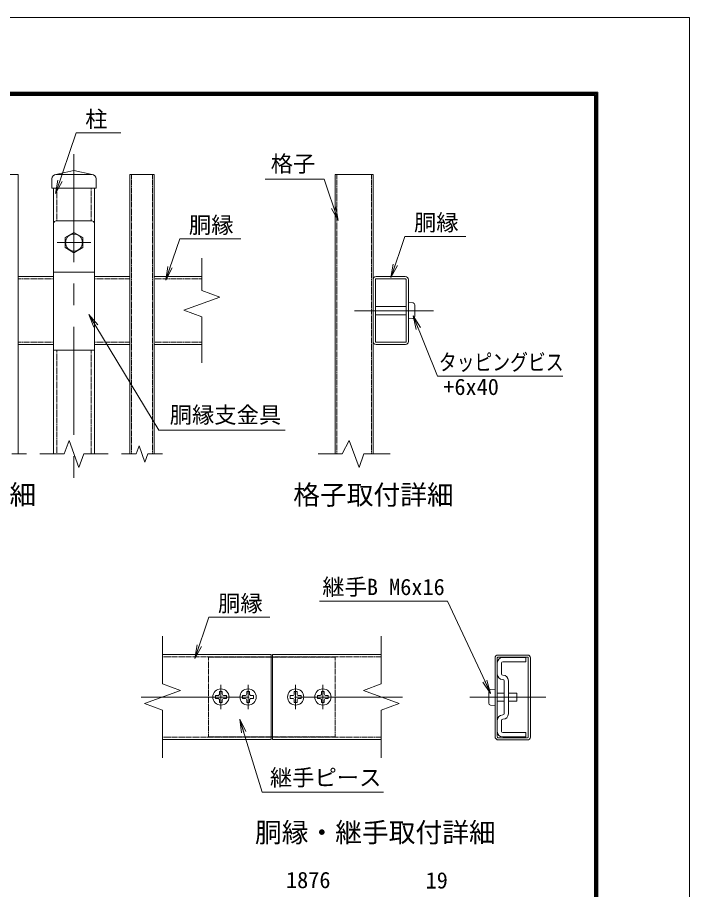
# Model space of a CAD drawing. Units: millimetres, scale not verified. Extents: x -4200 to 4200, y -2970 to 2970.
# Drawn here: x 2222 to 4200, y 403 to 2970 of the extents above; entities that cross this region are included whole.
import ezdxf
from ezdxf.enums import TextEntityAlignment as Align

# ---------------------------------------------------------------- set-up
doc = ezdxf.new("R2010")
doc.units = ezdxf.units.MM
doc.header["$LTSCALE"] = 10
doc.linetypes.add('USER1', pattern=[50.8, 31.75, -6.35, 6.35, -6.35])
doc.linetypes.add('USER2', pattern=[0.375, 0.25, -0.125])
for name, color, linetype, lineweight in [('0-0_D-STR1', 1, 'Continuous', 18), ('0-1_D-BMK', 2, 'USER1', 13), ('0-5_D-STR3', 3, 'Continuous', 13), ('0-6_D-STR-DIM', 7, 'Continuous', 13), ('0-7_0', 7, 'Continuous', 18), ('0-9_D-TTL-TXT', 7, 'Continuous', 18), ('0-A_D-STR-TXT', 7, 'Continuous', 13), ('0-B_D-TTL', 7, 'Continuous', 18)]:
    doc.layers.add(name, color=color, linetype=linetype, lineweight=lineweight)
doc.styles.add('ＭＳ ゴシック', font='')
doc.styles.get('ＭＳ ゴシック').set_extended_font_data('MS Gothic')

# ---------------------------------------------------------------- blocks, each defined once
blk = doc.blocks.new('_Open')
at = {"layer": '0-7_0'}
blk.add_line((-10, 1.667), (0, 0), dxfattribs=at)
blk.add_lwpolyline([(-10, -1.667), (0, 0), (-10, 0)], dxfattribs=at)

msp = doc.modelspace()

# ---------------------------------------------------------------- linework, layer by layer
at = {"layer": '0-0_D-STR1'}
for p, q in [((2388.68, 2519.34), (2335.68, 2507.34)), ((2388.68, 2519.34), (2441.68, 2507.34)), ((2152.68, 2507.34), (2224.68, 2507.34)), ((2224.68, 2507.34), (2224.68, 1685.07)), ((2323.68, 2495.34), (2323.68, 2467.34)), ((2335.68, 2507.34), (2441.68, 2507.34)), ((2453.68, 2495.34), (2453.68, 2467.34)), ((2552.68, 2507.34), (2552.68, 1685.07)), ((2552.68, 2507.34), (2624.68, 2507.34)), ((2624.68, 2507.34), (2624.68, 1685.07)), ((3156.99, 2507.34), (3156.99, 1685.07)), ((3156.99, 2507.34), (3268.99, 2507.34)), ((3268.99, 2507.34), (3268.99, 1685.07)), ((2323.68, 2467.34), (2453.68, 2467.34)), ((2328.68, 2467.34), (2328.68, 2207.34)), ((2448.68, 2207.34), (2448.68, 2467.34)), ((2224.68, 2207.34), (2328.68, 2207.34)), ((2552.68, 2207.34), (2448.68, 2207.34)), ((2764.68, 2207.34), (2624.68, 2207.34)), ((3268.99, 2198.96), (3268.99, 2015.71)), ((3275.39, 2198.94), (3275.39, 2015.74)), ((3363.19, 2207.34), (3277.39, 2207.34)), ((3363.19, 2200.94), (3277.39, 2200.94)), ((3366.59, 2015.74), (3366.59, 2197.54)), ((3372.99, 2015.74), (3372.99, 2197.54)), ((2224.68, 2007.34), (2328.68, 2007.34)), ((2328.68, 2007.34), (2328.68, 1685.07)), ((2552.68, 2007.34), (2448.68, 2007.34)), ((2448.68, 1685.07), (2448.68, 2007.34)), ((2764.68, 2007.34), (2624.68, 2007.34)), ((3277.39, 2013.74), (3364.59, 2013.74)), ((3277.39, 2007.34), (3364.59, 2007.34)), ((2648.95, 1094.61), (2968.95, 1094.61)), ((2968.95, 1094.61), (2968.95, 844.61)), ((3292.95, 1094.61), (2972.95, 1094.61)), ((2972.95, 1094.61), (2972.95, 844.61)), ((3627.75, 1084.81), (3627.75, 853.01)), ((3634.15, 1084.81), (3634.15, 853.01)), ((3723.36, 1093.21), (3636.15, 1093.21)), ((3723.35, 1086.81), (3636.15, 1086.81)), ((3725.35, 851.61), (3725.35, 1084.81)), ((3731.75, 851.58), (3731.75, 1084.83)), ((3637.55, 849.61), (3723.35, 849.61)), ((2648.95, 844.61), (2968.95, 844.61)), ((3292.95, 844.61), (2972.95, 844.61)), ((3637.55, 843.21), (3723.37, 843.21))]:
    msp.add_line(p, q, dxfattribs=at)
at = {"layer": '0-0_D-STR1', "linetype": 'USER2'}
for p, q in [((2557.48, 2507.34), (2557.48, 1685.07)), ((2619.88, 2507.34), (2619.88, 1685.07)), ((3161.79, 2507.34), (3161.79, 1685.07)), ((3264.19, 2507.34), (3264.19, 1685.07)), ((2337.88, 2467.34), (2337.88, 2371.34)), ((2439.48, 2371.34), (2439.48, 2467.34)), ((2224.68, 2200.94), (2328.68, 2200.94)), ((2552.68, 2200.94), (2448.68, 2200.94)), ((2764.68, 2200.94), (2624.68, 2200.94)), ((2224.68, 2013.74), (2328.68, 2013.74)), ((2552.68, 2013.74), (2448.68, 2013.74)), ((2764.68, 2013.74), (2624.68, 2013.74)), ((2337.88, 1990.54), (2337.88, 1685.07)), ((2439.48, 1685.07), (2439.48, 1990.54)), ((2648.95, 1088.21), (2968.95, 1088.21)), ((3292.95, 1088.21), (2972.95, 1088.21)), ((2648.95, 851.01), (2968.95, 851.01)), ((3292.95, 851.01), (2972.95, 851.01))]:
    msp.add_line(p, q, dxfattribs=at)
at = {"layer": '0-0_D-STR1'}
for centre, radius, start, end in [((2335.68, 2495.34), 12, 90, 180), ((2441.68, 2495.34), 12, 0, 90), ((3277.39, 2198.94), 8.4, 90, 180.00049), ((3277.39, 2198.94), 2, 90, 179.99992), ((3363.19, 2197.54), 9.8, 0, 90.00001), ((3363.19, 2197.54), 3.4, 0, 90.00002), ((3277.39, 2015.74), 8.4, 180.00029, 270), ((3277.39, 2015.74), 2, 179.99992, 270), ((3364.59, 2015.74), 2, 270, 0.00043), ((3364.59, 2015.74), 8.4, 270, 0.0003), ((3636.15, 1084.81), 8.4, 90, 180.0003), ((3636.15, 1084.81), 2, 90, 180.00043), ((3723.35, 1084.81), 8.4, 0.00029, 90), ((3723.35, 1084.81), 2, 359.99992, 90), ((3637.55, 853.01), 9.8, 180, 270.00001), ((3637.55, 853.01), 3.4, 180, 270.00002), ((3723.35, 851.61), 2, 270, 359.99992), ((3723.35, 851.61), 8.4, 270, 0.00049)]:
    msp.add_arc(centre, radius, start, end, dxfattribs=at)
at = {"layer": '0-1_D-BMK'}
for p, q in [((2388.68, 2567.34), (2388.68, 1569.19)), ((2388.68, 2347.34), (2388.68, 2267.34)), ((2438.68, 2307.34), (2338.68, 2307.34)), ((3213.81, 2106.64), (3446.97, 2106.64)), ((2820.95, 1005.61), (2820.95, 933.61)), ((2900.95, 1005.61), (2900.95, 933.61)), ((3040.95, 1005.61), (3040.95, 933.61)), ((3120.95, 1005.61), (3120.95, 933.61)), ((2586.7, 969.61), (2968.95, 969.61)), ((3355.21, 969.61), (2972.95, 969.61)), ((3776.93, 968.91), (3553.76, 968.91))]:
    msp.add_line(p, q, dxfattribs=at)
at = {"layer": '0-5_D-STR3'}
for p, q in [((2328.68, 2363.34), (2328.68, 1990.54)), ((2336.68, 2371.34), (2440.68, 2371.34)), ((2448.68, 2363.34), (2448.68, 1990.54)), ((2328.68, 2220.14), (2448.68, 2220.14)), ((3353.79, 2207.34), (3277.39, 2207.34)), ((3275.39, 2118.64), (3366.59, 2118.64)), ((3372.99, 2130.64), (3386.28, 2129.47)), ((3391.39, 2089.38), (3391.39, 2123.9)), ((3275.39, 2094.64), (3366.59, 2094.64)), ((3372.99, 2082.64), (3386.28, 2083.8)), ((2328.68, 1990.54), (2448.68, 1990.54)), ((3718.15, 1085.91), (3650.15, 1085.91)), ((3718.15, 1073.11), (3718.15, 1085.91)), ((3634.15, 1036.91), (3634.15, 1069.91)), ((3646.95, 1036.91), (3646.95, 1069.91)), ((3718.15, 1073.11), (3650.15, 1073.11)), ((3650.95, 1033.71), (3650.15, 1033.71)), ((3650.95, 1020.91), (3650.15, 1020.91)), ((3654.15, 920.11), (3654.15, 1017.71)), ((3666.95, 920.11), (3666.95, 1017.71)), ((2816.95, 985.61), (2824.95, 985.61)), ((2816.95, 985.61), (2816.95, 979.21)), ((2824.95, 985.61), (2824.95, 979.21)), ((2896.95, 985.61), (2904.95, 985.61)), ((2896.95, 985.61), (2896.95, 979.21)), ((2904.95, 985.61), (2904.95, 979.21)), ((3044.95, 985.61), (3036.95, 985.61)), ((3036.95, 985.61), (3036.95, 979.21)), ((3044.95, 985.61), (3044.95, 979.21)), ((3124.95, 985.61), (3116.95, 985.61)), ((3116.95, 985.61), (3116.95, 979.21)), ((3124.95, 985.61), (3124.95, 979.21)), ((3609.35, 986.17), (3609.35, 951.65)), ((3627.75, 992.91), (3614.46, 991.74)), ((3654.15, 980.91), (3634.15, 980.91)), ((3691.75, 980.91), (3666.95, 980.91)), ((3691.75, 956.91), (3691.75, 980.91)), ((2804.95, 965.61), (2811.35, 965.61)), ((2816.95, 960.01), (2816.95, 953.61)), ((2816.95, 953.61), (2824.95, 953.61)), ((2824.95, 960.01), (2824.95, 953.61)), ((2830.55, 973.61), (2836.95, 973.61)), ((2830.55, 965.61), (2836.95, 965.61)), ((2836.95, 965.61), (2836.95, 973.61)), ((2884.95, 965.61), (2891.35, 965.61)), ((2896.95, 960.01), (2896.95, 953.61)), ((2896.95, 953.61), (2904.95, 953.61)), ((2904.95, 960.01), (2904.95, 953.61)), ((2910.55, 973.61), (2916.95, 973.61)), ((2910.55, 965.61), (2916.95, 965.61)), ((2916.95, 965.61), (2916.95, 973.61)), ((3024.95, 965.61), (3024.95, 973.61)), ((3031.35, 973.61), (3024.95, 973.61)), ((3031.35, 965.61), (3024.95, 965.61)), ((3036.95, 960.01), (3036.95, 953.61)), ((3044.95, 953.61), (3036.95, 953.61)), ((3044.95, 960.01), (3044.95, 953.61)), ((3056.95, 965.61), (3050.55, 965.61)), ((3104.95, 965.61), (3104.95, 973.61)), ((3111.35, 973.61), (3104.95, 973.61)), ((3111.35, 965.61), (3104.95, 965.61)), ((3116.95, 960.01), (3116.95, 953.61)), ((3124.95, 953.61), (3116.95, 953.61)), ((3124.95, 960.01), (3124.95, 953.61)), ((3136.95, 965.61), (3130.55, 965.61)), ((3654.15, 956.91), (3634.15, 956.91)), ((3691.75, 956.91), (3666.95, 956.91)), ((3627.75, 944.91), (3614.46, 946.07)), ((3634.15, 867.91), (3634.15, 900.91)), ((3646.95, 867.91), (3646.95, 900.91)), ((3650.95, 916.91), (3650.15, 916.91)), ((3650.95, 904.11), (3650.15, 904.11)), ((3718.15, 864.71), (3650.15, 864.71)), ((3718.15, 851.91), (3650.15, 851.91)), ((3718.15, 851.91), (3718.15, 864.71))]:
    msp.add_line(p, q, dxfattribs=at)
msp.add_lwpolyline([(2414.68, 2322.35), (2388.68, 2337.36), (2362.68, 2322.35), (2362.68, 2292.33), (2388.68, 2277.31), (2414.68, 2292.33)], close=True, dxfattribs=at)
at = {"layer": '0-5_D-STR3', "linetype": 'USER2'}
for points in [[(2784.95, 852.61), (3156.95, 852.61), (3156.95, 1086.61)], [(2784.95, 852.61), (2784.95, 1086.61), (3156.95, 1086.61)]]:
    msp.add_lwpolyline(points, dxfattribs=at)
at = {"layer": '0-5_D-STR3'}
for points in [[(2804.95, 965.61), (2804.95, 973.61), (2811.35, 973.61)], [(2884.95, 965.61), (2884.95, 973.61), (2891.35, 973.61)], [(3056.95, 965.61), (3056.95, 973.61), (3050.55, 973.61)], [(3136.95, 965.61), (3136.95, 973.61), (3130.55, 973.61)]]:
    msp.add_lwpolyline(points, dxfattribs=at)
for centre, radius in [((2388.68, 2307.34), 25), ((2820.95, 969.61), 24), ((2900.95, 969.61), 24), ((3040.95, 969.61), 24), ((3120.95, 969.61), 24)]:
    msp.add_circle(centre, radius, dxfattribs=at)
for centre, radius, start, end in [((2336.68, 2363.34), 8, 90, 180), ((2440.68, 2363.34), 8, 0, 90), ((3385.79, 2123.9), 5.6, 0, 85), ((3385.79, 2089.38), 5.6, 275, 0), ((3650.15, 1069.91), 16, 90, 180), ((3650.15, 1069.91), 3.2, 90, 180), ((3650.15, 1036.91), 16, 180, 270), ((3650.15, 1036.91), 3.2, 180, 270), ((3650.95, 1017.71), 16, 0, 90), ((3650.95, 1017.71), 3.2, 0, 90), ((2811.35, 979.21), 5.6, 270, 0), ((2830.55, 979.21), 5.6, 180, 270), ((2891.35, 979.21), 5.6, 270, 0), ((2910.55, 979.21), 5.6, 180, 270), ((3031.35, 979.21), 5.6, 270, 0), ((3050.55, 979.21), 5.6, 180, 270), ((3111.35, 979.21), 5.6, 270, 0), ((3130.55, 979.21), 5.6, 180, 270), ((3614.95, 986.17), 5.6, 95, 180), ((2811.35, 960.01), 5.6, 0, 90), ((2830.55, 960.01), 5.6, 90, 180), ((2891.35, 960.01), 5.6, 0, 90), ((2910.55, 960.01), 5.6, 90, 180), ((3031.35, 960.01), 5.6, 0, 90), ((3050.55, 960.01), 5.6, 90, 180), ((3111.35, 960.01), 5.6, 0, 90), ((3130.55, 960.01), 5.6, 90, 180), ((3614.95, 951.65), 5.6, 180, 265), ((3650.15, 900.91), 16, 90, 180), ((3650.15, 900.91), 3.2, 90, 180), ((3650.95, 920.11), 3.2, 270, 0), ((3650.95, 920.11), 16, 270, 0), ((3650.15, 867.91), 16, 180, 270), ((3650.15, 867.91), 3.2, 180, 270)]:
    msp.add_arc(centre, radius, start, end, dxfattribs=at)
at = {"layer": '0-6_D-STR-DIM'}
for p, q in [((2764.68, 2261.05), (2764.68, 2165.82)), ((2817.54, 2146.58), (2764.68, 2165.82)), ((2711.82, 2108.1), (2817.54, 2146.58)), ((2764.68, 2088.86), (2711.82, 2108.1)), ((2764.68, 2088.86), (2764.68, 1953.62)), ((2374.25, 1724.71), (2359.82, 1685.07)), ((2403.11, 1645.43), (2374.25, 1724.71)), ((3198.56, 1724.71), (3178.13, 1685.07)), ((3227.42, 1645.43), (3198.56, 1724.71)), ((2580.02, 1708.86), (2571.36, 1685.07)), ((2597.34, 1661.28), (2580.02, 1708.86)), ((2205.99, 1685.07), (2248.85, 1685.07)), ((2288.39, 1685.07), (2359.82, 1685.07)), ((2417.54, 1685.07), (2403.11, 1645.43)), ((2417.54, 1685.07), (2488.96, 1685.07)), ((2528.51, 1685.07), (2571.36, 1685.07)), ((2605.99, 1685.07), (2597.34, 1661.28)), ((2605.99, 1685.07), (2648.85, 1685.07)), ((3106.71, 1685.07), (3178.13, 1685.07)), ((3241.85, 1685.07), (3227.42, 1645.43)), ((3241.85, 1685.07), (3319.28, 1685.07)), ((2648.95, 1148.32), (2648.95, 1008.09)), ((3292.95, 1148.32), (3292.95, 1008.09)), ((2701.81, 988.85), (2648.95, 1008.09)), ((3240.1, 988.85), (3292.95, 1008.09)), ((2596.1, 950.37), (2701.81, 988.85)), ((3345.81, 950.37), (3240.1, 988.85)), ((2648.95, 931.13), (2596.1, 950.37)), ((3292.95, 931.13), (3345.81, 950.37)), ((2648.95, 931.13), (2648.95, 790.89)), ((3292.95, 931.13), (3292.95, 790.89))]:
    msp.add_line(p, q, dxfattribs=at)
at = {"layer": '0-A_D-STR-TXT'}
for points in [[(2526.2, 2630.03), (2395.08, 2630.03), (2335.1, 2453.34)], [(2950.77, 2493.5), (3124.37, 2493.5), (3165.25, 2374.05)], [(2879.64, 2318.24), (2700.03, 2318.24), (2659.16, 2198.79)], [(3542.07, 2325.4), (3362.47, 2325.4), (3321.59, 2205.95)], [(3009.88, 1755.24), (2638.65, 1755.24), (2433.38, 2093.79)], [(3827.48, 1914.52), (3458.1, 1914.52), (3387.53, 2089.61)], [(3110.74, 1251.43), (3487.3, 1251.43), (3613.81, 981.89)], [(2965.36, 1204.43), (2785.76, 1204.43), (2744.88, 1084.98)], [(3299.07, 689.93), (2942.05, 689.93), (2877.06, 902.08)]]:
    msp.add_lwpolyline(points, dxfattribs=at)
at = {"layer": '0-B_D-TTL'}
for points in [[(-4200, -2970), (4200, -2970), (4200, 2970), (-4200, 2970)], [(-3930, 2750), (3930, 2750), (3930, -2750), (-3930, -2750)], [(-3927.5, 2747.5), (3927.5, 2747.5), (3927.5, -2747.5), (-3927.5, -2747.5)], [(-3925, 2745), (3925, 2745), (3925, -2745), (-3925, -2745)], [(-3922.5, 2742.5), (3922.5, 2742.5), (3922.5, -2742.5), (-3922.5, -2742.5)], [(-3920, 2740), (3920, 2740), (3920, -2740), (-3920, -2740)]]:
    msp.add_lwpolyline(points, close=True, dxfattribs=at)

# ---------------------------------------------------------------- block references
at = {"layer": '0-A_D-STR-TXT', "xscale": 4, "yscale": 4}
for p, rotation in [((2334.45, 2451.45), 251.2487), ((3165.9, 2372.16), 288.89187), ((2658.51, 2196.9), 251.10813), ((3320.95, 2204.06), 251.10813), ((2432.35, 2095.5), 121.22996), ((3386.79, 2091.46), 111.95096), ((2744.23, 1083.09), 251.10813), ((3614.65, 980.08), 295.1429), ((2876.47, 903.99), 107.03287)]:
    msp.add_blockref('_Open', p, dxfattribs=dict(at, rotation=rotation))

# ---------------------------------------------------------------- texts
at = {"layer": '0-6_D-STR-DIM', "style": 'ＭＳ ゴシック'}
for s, p in [('1876', (3012.57, 392.64)), ('19', (3423.33, 391.49))]:
    msp.add_text(s, height=48.09, dxfattribs=at).set_placement(p, align=Align.BOTTOM_LEFT)
at = {"layer": '0-9_D-TTL-TXT', "style": 'ＭＳ ゴシック'}
for s, p in [('柱・胴縁取付詳細', (1648.02, 1519.09)), ('格子取付詳細', (3033.69, 1518.53)), ('胴縁・継手取付詳細', (2921.17, 524.71))]:
    msp.add_text(s, height=57.7, dxfattribs=at).set_placement(p, align=Align.BOTTOM_LEFT)
at = {"layer": '0-A_D-STR-TXT', "style": 'ＭＳ ゴシック'}
for s, p in [('柱', (2421.8, 2632.41)), ('格子', (2967.5, 2500.92)), ('胴縁', (2726.76, 2320.62)), ('胴縁', (3389.2, 2327.78)), ('+6x40', (3475.35, 1844.24)), ('胴縁支金具', (2670.41, 1761.64)), ('継手B M6x16', (3119.36, 1255.19)), ('胴縁', (2812.48, 1206.8)), ('継手ピース', (2965.23, 694.03))]:
    msp.add_text(s, height=48.09, dxfattribs=at).set_placement(p, align=Align.BOTTOM_LEFT)
at = {"layer": '0-A_D-STR-TXT', "style": 'ＭＳ ゴシック', "width": 0.8}
msp.add_text('タッピングビス', height=48.09, dxfattribs=at).set_placement((3462.09, 1916.72), align=Align.BOTTOM_LEFT)

doc.saveas('drawing.dxf')
